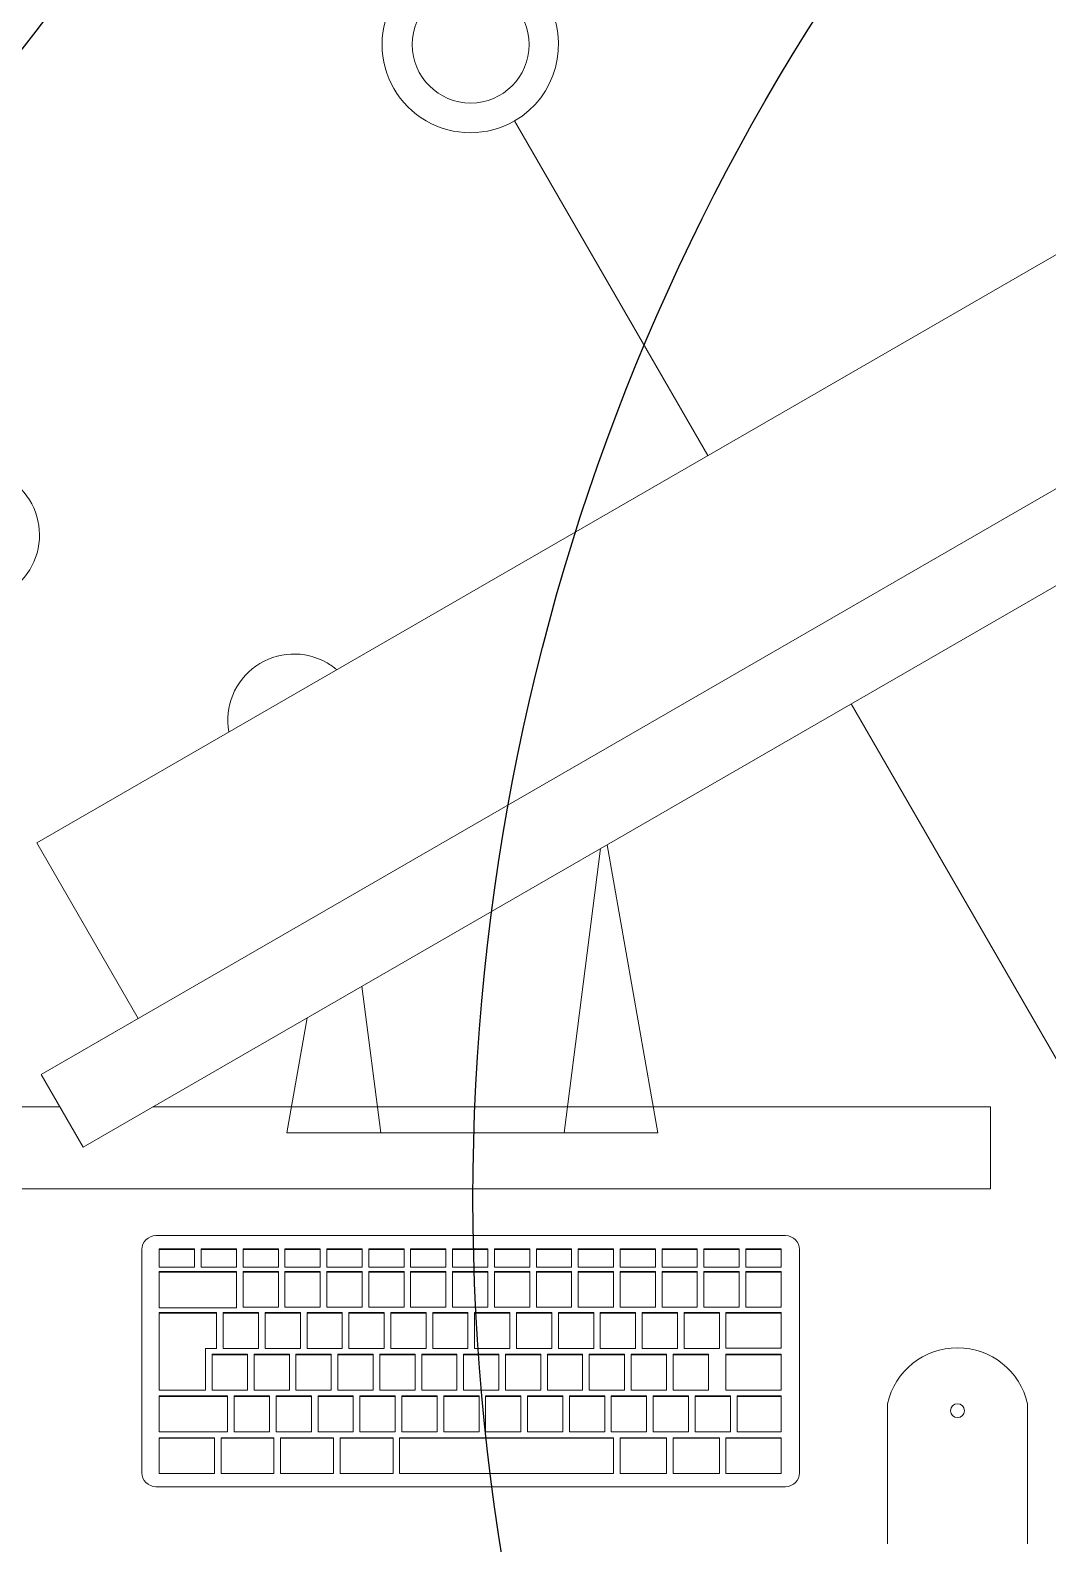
# Model space of a CAD drawing. Header units: millimetres. Extents: x 155920 to 295199, y -4084 to 97293.
# Drawn here: x 183219 to 183680, y 23214 to 23901 of the extents above; entities that cross this region are included whole.
import ezdxf

# ---------------------------------------------------------------- set-up
doc = ezdxf.new("R2010")
doc.units = ezdxf.units.MM
doc.header["$MEASUREMENT"] = 0
for name, color, linetype, lineweight in [('A-GENM', 8, 'CONTINUOUS', 9), ('E-ELEC-EQPM', 8, 'CONTINUOUS', 9), ('I-FURN', 8, 'CONTINUOUS', 9)]:
    doc.layers.add(name, color=color, linetype=linetype, lineweight=lineweight)
doc.layers.add('Social Distancing', color=7, linetype='CONTINUOUS')

msp = doc.modelspace()

# ---------------------------------------------------------------- linework, layer by layer
at = {"layer": 'A-GENM'}
for p, q in [((183275.6, 23353.9), (183561.14, 23353.9)), ((183269.25, 23246.38), (183269.25, 23347.55)), ((183277.14, 23347.91), (183293.14, 23347.91)), ((183277.14, 23347.63), (183277.14, 23347.91)), ((183293.14, 23347.63), (183277.14, 23347.63)), ((183277.14, 23347.63), (183277.14, 23339.65)), ((183293.14, 23347.63), (183293.14, 23347.91)), ((183293.14, 23339.65), (183293.14, 23347.63)), ((183296.14, 23347.91), (183312.14, 23347.91)), ((183296.14, 23347.63), (183296.14, 23347.91)), ((183312.14, 23347.63), (183296.14, 23347.63)), ((183296.14, 23347.63), (183296.14, 23339.65)), ((183312.14, 23347.63), (183312.14, 23347.91)), ((183312.14, 23339.65), (183312.14, 23347.63)), ((183315.14, 23347.91), (183331.14, 23347.91)), ((183315.14, 23347.63), (183315.14, 23347.91)), ((183331.14, 23347.63), (183315.14, 23347.63)), ((183315.14, 23347.63), (183315.14, 23339.65)), ((183331.14, 23347.63), (183331.14, 23347.91)), ((183331.14, 23339.65), (183331.14, 23347.63)), ((183334.14, 23347.91), (183350.14, 23347.91)), ((183334.14, 23347.63), (183334.14, 23347.91)), ((183350.14, 23347.63), (183334.14, 23347.63)), ((183334.14, 23347.63), (183334.14, 23339.65)), ((183350.14, 23347.63), (183350.14, 23347.91)), ((183350.14, 23339.65), (183350.14, 23347.63)), ((183353.14, 23347.91), (183369.14, 23347.91)), ((183353.14, 23347.63), (183353.14, 23347.91)), ((183369.14, 23347.63), (183353.14, 23347.63)), ((183353.14, 23347.63), (183353.14, 23339.65)), ((183369.14, 23347.63), (183369.14, 23347.91)), ((183369.14, 23339.65), (183369.14, 23347.63)), ((183372.14, 23347.91), (183388.14, 23347.91)), ((183372.14, 23347.63), (183372.14, 23347.91)), ((183388.14, 23347.63), (183372.14, 23347.63)), ((183372.14, 23347.63), (183372.14, 23339.65)), ((183388.14, 23347.63), (183388.14, 23347.91)), ((183388.14, 23339.65), (183388.14, 23347.63)), ((183391.14, 23347.91), (183407.14, 23347.91)), ((183391.14, 23347.63), (183391.14, 23347.91)), ((183407.14, 23347.63), (183391.14, 23347.63)), ((183391.14, 23347.63), (183391.14, 23339.65)), ((183407.14, 23347.63), (183407.14, 23347.91)), ((183407.14, 23339.65), (183407.14, 23347.63)), ((183410.14, 23347.91), (183426.14, 23347.91)), ((183410.14, 23347.63), (183410.14, 23347.91)), ((183426.14, 23347.63), (183410.14, 23347.63)), ((183410.14, 23347.63), (183410.14, 23339.65)), ((183426.14, 23347.63), (183426.14, 23347.91)), ((183426.14, 23339.65), (183426.14, 23347.63)), ((183429.14, 23347.91), (183445.14, 23347.91)), ((183429.14, 23347.63), (183429.14, 23347.91)), ((183445.14, 23347.63), (183429.14, 23347.63)), ((183429.14, 23347.63), (183429.14, 23339.65)), ((183445.14, 23347.63), (183445.14, 23347.91)), ((183445.14, 23339.65), (183445.14, 23347.63)), ((183448.14, 23347.91), (183464.14, 23347.91)), ((183448.14, 23347.63), (183448.14, 23347.91)), ((183464.14, 23347.63), (183448.14, 23347.63)), ((183448.14, 23347.63), (183448.14, 23339.65)), ((183464.14, 23347.63), (183464.14, 23347.91)), ((183464.14, 23339.65), (183464.14, 23347.63)), ((183467.14, 23347.91), (183483.14, 23347.91)), ((183467.14, 23347.63), (183467.14, 23347.91)), ((183483.14, 23347.63), (183467.14, 23347.63)), ((183467.14, 23347.63), (183467.14, 23339.65)), ((183483.14, 23347.63), (183483.14, 23347.91)), ((183483.14, 23339.65), (183483.14, 23347.63)), ((183486.14, 23347.91), (183502.14, 23347.91)), ((183486.14, 23347.63), (183486.14, 23347.91)), ((183502.14, 23347.63), (183486.14, 23347.63)), ((183486.14, 23347.63), (183486.14, 23339.65)), ((183502.14, 23347.63), (183502.14, 23347.91)), ((183502.14, 23339.65), (183502.14, 23347.63)), ((183505.14, 23347.91), (183521.14, 23347.91)), ((183505.14, 23347.63), (183505.14, 23347.91)), ((183521.14, 23347.63), (183505.14, 23347.63)), ((183505.14, 23347.63), (183505.14, 23339.65)), ((183521.14, 23347.63), (183521.14, 23347.91)), ((183521.14, 23339.65), (183521.14, 23347.63)), ((183524.14, 23347.91), (183540.14, 23347.91)), ((183524.14, 23347.63), (183524.14, 23347.91)), ((183540.14, 23347.63), (183524.14, 23347.63)), ((183524.14, 23347.63), (183524.14, 23339.65)), ((183540.14, 23347.63), (183540.14, 23347.91)), ((183540.14, 23339.65), (183540.14, 23347.63)), ((183543.14, 23347.91), (183559.14, 23347.91)), ((183543.14, 23347.63), (183543.14, 23347.91)), ((183559.14, 23347.63), (183543.14, 23347.63)), ((183543.14, 23347.63), (183543.14, 23339.65)), ((183559.14, 23347.63), (183559.14, 23347.91)), ((183559.14, 23339.65), (183559.14, 23347.63)), ((183567.49, 23347.55), (183567.49, 23246.38)), ((183277.14, 23339.65), (183293.14, 23339.65)), ((183277.14, 23337.67), (183312.14, 23337.67)), ((183277.14, 23337.4), (183277.14, 23337.67)), ((183312.14, 23337.4), (183277.14, 23337.4)), ((183277.14, 23337.4), (183277.14, 23321.16)), ((183296.14, 23339.65), (183312.14, 23339.65)), ((183312.14, 23337.4), (183312.14, 23337.67)), ((183312.14, 23321.16), (183312.14, 23337.4)), ((183315.14, 23339.65), (183331.14, 23339.65)), ((183315.14, 23337.67), (183331.14, 23337.67)), ((183315.14, 23337.4), (183315.14, 23337.67)), ((183331.14, 23337.4), (183315.14, 23337.4)), ((183315.14, 23337.4), (183315.14, 23321.44)), ((183331.14, 23337.4), (183331.14, 23337.67)), ((183331.14, 23321.44), (183331.14, 23337.4)), ((183334.14, 23339.65), (183350.14, 23339.65)), ((183334.14, 23337.67), (183350.14, 23337.67)), ((183334.14, 23337.4), (183334.14, 23337.67)), ((183350.14, 23337.4), (183334.14, 23337.4)), ((183334.14, 23337.4), (183334.14, 23321.44)), ((183350.14, 23337.4), (183350.14, 23337.67)), ((183350.14, 23321.44), (183350.14, 23337.4)), ((183353.14, 23339.65), (183369.14, 23339.65)), ((183353.14, 23337.67), (183369.14, 23337.67)), ((183353.14, 23337.4), (183353.14, 23337.67)), ((183369.14, 23337.4), (183353.14, 23337.4)), ((183353.14, 23337.4), (183353.14, 23321.44)), ((183369.14, 23337.4), (183369.14, 23337.67)), ((183369.14, 23321.44), (183369.14, 23337.4)), ((183372.14, 23339.65), (183388.14, 23339.65)), ((183372.14, 23337.67), (183388.14, 23337.67)), ((183372.14, 23337.4), (183372.14, 23337.67)), ((183388.14, 23337.4), (183372.14, 23337.4)), ((183372.14, 23337.4), (183372.14, 23321.44)), ((183388.14, 23337.4), (183388.14, 23337.67)), ((183388.14, 23321.44), (183388.14, 23337.4)), ((183391.14, 23339.65), (183407.14, 23339.65)), ((183391.14, 23337.67), (183407.14, 23337.67)), ((183391.14, 23337.4), (183391.14, 23337.67)), ((183407.14, 23337.4), (183391.14, 23337.4)), ((183391.14, 23337.4), (183391.14, 23321.44)), ((183407.14, 23337.4), (183407.14, 23337.67)), ((183407.14, 23321.44), (183407.14, 23337.4)), ((183410.14, 23339.65), (183426.14, 23339.65)), ((183410.14, 23337.67), (183426.14, 23337.67)), ((183410.14, 23337.4), (183410.14, 23337.67)), ((183426.14, 23337.4), (183410.14, 23337.4)), ((183410.14, 23337.4), (183410.14, 23321.44)), ((183426.14, 23337.4), (183426.14, 23337.67)), ((183426.14, 23321.44), (183426.14, 23337.4)), ((183429.14, 23339.65), (183445.14, 23339.65)), ((183429.14, 23337.67), (183445.14, 23337.67)), ((183429.14, 23337.4), (183429.14, 23337.67)), ((183445.14, 23337.4), (183429.14, 23337.4)), ((183429.14, 23337.4), (183429.14, 23321.44)), ((183445.14, 23337.4), (183445.14, 23337.67)), ((183445.14, 23321.44), (183445.14, 23337.4)), ((183448.14, 23339.65), (183464.14, 23339.65)), ((183448.14, 23337.67), (183464.14, 23337.67)), ((183448.14, 23337.4), (183448.14, 23337.67)), ((183464.14, 23337.4), (183448.14, 23337.4)), ((183448.14, 23337.4), (183448.14, 23321.44)), ((183464.14, 23337.4), (183464.14, 23337.67)), ((183464.14, 23321.44), (183464.14, 23337.4)), ((183467.14, 23339.65), (183483.14, 23339.65)), ((183467.14, 23337.67), (183483.14, 23337.67)), ((183467.14, 23337.4), (183467.14, 23337.67)), ((183483.14, 23337.4), (183467.14, 23337.4)), ((183467.14, 23337.4), (183467.14, 23321.44)), ((183483.14, 23337.4), (183483.14, 23337.67)), ((183483.14, 23321.44), (183483.14, 23337.4)), ((183486.14, 23339.65), (183502.14, 23339.65)), ((183486.14, 23337.67), (183502.14, 23337.67)), ((183486.14, 23337.4), (183486.14, 23337.67)), ((183502.14, 23337.4), (183486.14, 23337.4)), ((183486.14, 23337.4), (183486.14, 23321.44)), ((183502.14, 23337.4), (183502.14, 23337.67)), ((183502.14, 23321.44), (183502.14, 23337.4)), ((183505.14, 23339.65), (183521.14, 23339.65)), ((183505.14, 23337.67), (183521.14, 23337.67)), ((183505.14, 23337.4), (183505.14, 23337.67)), ((183521.14, 23337.4), (183505.14, 23337.4)), ((183505.14, 23337.4), (183505.14, 23321.44)), ((183521.14, 23337.4), (183521.14, 23337.67)), ((183521.14, 23321.44), (183521.14, 23337.4)), ((183524.14, 23339.65), (183540.14, 23339.65)), ((183524.14, 23337.67), (183540.14, 23337.67)), ((183524.14, 23337.4), (183524.14, 23337.67)), ((183540.14, 23337.4), (183524.14, 23337.4)), ((183524.14, 23337.4), (183524.14, 23321.44)), ((183540.14, 23337.4), (183540.14, 23337.67)), ((183540.14, 23321.44), (183540.14, 23337.4)), ((183543.14, 23339.65), (183559.14, 23339.65)), ((183543.14, 23337.67), (183559.14, 23337.67)), ((183543.14, 23337.4), (183543.14, 23337.67)), ((183559.14, 23337.4), (183543.14, 23337.4)), ((183543.14, 23337.4), (183543.14, 23321.44)), ((183559.14, 23337.4), (183559.14, 23337.67)), ((183559.14, 23321.44), (183559.14, 23337.4)), ((183277.14, 23321.16), (183312.14, 23321.16)), ((183315.14, 23321.44), (183331.14, 23321.44)), ((183334.14, 23321.44), (183350.14, 23321.44)), ((183353.14, 23321.44), (183369.14, 23321.44)), ((183372.14, 23321.44), (183388.14, 23321.44)), ((183391.14, 23321.44), (183407.14, 23321.44)), ((183410.14, 23321.44), (183426.14, 23321.44)), ((183429.14, 23321.44), (183445.14, 23321.44)), ((183448.14, 23321.44), (183464.14, 23321.44)), ((183467.14, 23321.44), (183483.14, 23321.44)), ((183486.14, 23321.44), (183502.14, 23321.44)), ((183505.14, 23321.44), (183521.14, 23321.44)), ((183524.14, 23321.44), (183540.14, 23321.44)), ((183543.14, 23321.44), (183559.14, 23321.44)), ((183277.14, 23319.02), (183303.14, 23319.02)), ((183277.14, 23318.75), (183277.14, 23319.02)), ((183303.14, 23318.75), (183277.14, 23318.75)), ((183277.14, 23318.75), (183277.14, 23283.86)), ((183303.14, 23318.75), (183303.14, 23319.02)), ((183303.14, 23302.78), (183303.14, 23318.75)), ((183306.14, 23319.02), (183322.14, 23319.02)), ((183306.14, 23318.75), (183306.14, 23319.02)), ((183322.14, 23318.75), (183306.14, 23318.75)), ((183306.14, 23318.75), (183306.14, 23302.78)), ((183322.14, 23318.75), (183322.14, 23319.02)), ((183322.14, 23302.78), (183322.14, 23318.75)), ((183325.14, 23319.02), (183341.14, 23319.02)), ((183325.14, 23318.75), (183325.14, 23319.02)), ((183341.14, 23318.75), (183325.14, 23318.75)), ((183325.14, 23318.75), (183325.14, 23302.78)), ((183341.14, 23318.75), (183341.14, 23319.02)), ((183341.14, 23302.78), (183341.14, 23318.75)), ((183344.14, 23319.02), (183360.14, 23319.02)), ((183344.14, 23318.75), (183344.14, 23319.02)), ((183360.14, 23318.75), (183344.14, 23318.75)), ((183344.14, 23318.75), (183344.14, 23302.78)), ((183360.14, 23318.75), (183360.14, 23319.02)), ((183360.14, 23302.78), (183360.14, 23318.75)), ((183363.14, 23319.02), (183379.14, 23319.02)), ((183363.14, 23318.75), (183363.14, 23319.02)), ((183379.14, 23318.75), (183363.14, 23318.75)), ((183363.14, 23318.75), (183363.14, 23302.78)), ((183379.14, 23318.75), (183379.14, 23319.02)), ((183379.14, 23302.78), (183379.14, 23318.75)), ((183382.14, 23319.02), (183398.14, 23319.02)), ((183382.14, 23318.75), (183382.14, 23319.02)), ((183398.14, 23318.75), (183382.14, 23318.75)), ((183382.14, 23318.75), (183382.14, 23302.78)), ((183398.14, 23318.75), (183398.14, 23319.02)), ((183398.14, 23302.78), (183398.14, 23318.75)), ((183401.14, 23319.02), (183417.14, 23319.02)), ((183401.14, 23318.75), (183401.14, 23319.02)), ((183417.14, 23318.75), (183401.14, 23318.75)), ((183401.14, 23318.75), (183401.14, 23302.78)), ((183417.14, 23318.75), (183417.14, 23319.02)), ((183417.14, 23302.78), (183417.14, 23318.75)), ((183420.14, 23319.02), (183436.14, 23319.02)), ((183420.14, 23318.75), (183420.14, 23319.02)), ((183436.14, 23318.75), (183420.14, 23318.75)), ((183420.14, 23318.75), (183420.14, 23302.78)), ((183436.14, 23318.75), (183436.14, 23319.02)), ((183436.14, 23302.78), (183436.14, 23318.75)), ((183439.14, 23319.02), (183455.14, 23319.02)), ((183439.14, 23318.75), (183439.14, 23319.02)), ((183455.14, 23318.75), (183439.14, 23318.75)), ((183439.14, 23318.75), (183439.14, 23302.78)), ((183455.14, 23318.75), (183455.14, 23319.02)), ((183455.14, 23302.78), (183455.14, 23318.75)), ((183458.14, 23319.02), (183474.14, 23319.02)), ((183458.14, 23318.75), (183458.14, 23319.02)), ((183474.14, 23318.75), (183458.14, 23318.75)), ((183458.14, 23318.75), (183458.14, 23302.78)), ((183474.14, 23318.75), (183474.14, 23319.02)), ((183474.14, 23302.78), (183474.14, 23318.75)), ((183477.14, 23319.02), (183493.14, 23319.02)), ((183477.14, 23318.75), (183477.14, 23319.02)), ((183493.14, 23318.75), (183477.14, 23318.75)), ((183477.14, 23318.75), (183477.14, 23302.78)), ((183493.14, 23318.75), (183493.14, 23319.02)), ((183493.14, 23302.78), (183493.14, 23318.75)), ((183496.14, 23319.02), (183512.14, 23319.02)), ((183496.14, 23318.75), (183496.14, 23319.02)), ((183512.14, 23318.75), (183496.14, 23318.75)), ((183496.14, 23318.75), (183496.14, 23302.78)), ((183512.14, 23318.75), (183512.14, 23319.02)), ((183512.14, 23302.78), (183512.14, 23318.75)), ((183515.14, 23319.02), (183531.14, 23319.02)), ((183515.14, 23318.75), (183515.14, 23319.02)), ((183531.14, 23318.75), (183515.14, 23318.75)), ((183515.14, 23318.75), (183515.14, 23302.78)), ((183531.14, 23318.75), (183531.14, 23319.02)), ((183531.14, 23302.78), (183531.14, 23318.75)), ((183534.14, 23319.02), (183559.14, 23319.02)), ((183534.14, 23318.75), (183534.14, 23319.02)), ((183559.14, 23318.75), (183534.14, 23318.75)), ((183534.14, 23318.75), (183534.14, 23302.81)), ((183559.14, 23318.75), (183559.14, 23319.02)), ((183559.14, 23302.81), (183559.14, 23318.75)), ((183298.14, 23283.86), (183298.14, 23302.78)), ((183298.14, 23302.78), (183303.14, 23302.78)), ((183301.14, 23300.09), (183317.14, 23300.09)), ((183301.14, 23299.82), (183301.14, 23300.09)), ((183317.14, 23299.82), (183301.14, 23299.82)), ((183301.14, 23299.82), (183301.14, 23283.86)), ((183306.14, 23302.78), (183322.14, 23302.78)), ((183317.14, 23299.82), (183317.14, 23300.09)), ((183317.14, 23283.86), (183317.14, 23299.82)), ((183320.14, 23300.09), (183336.14, 23300.09)), ((183320.14, 23299.82), (183320.14, 23300.09)), ((183336.14, 23299.82), (183320.14, 23299.82)), ((183320.14, 23299.82), (183320.14, 23283.86)), ((183325.14, 23302.78), (183341.14, 23302.78)), ((183336.14, 23299.82), (183336.14, 23300.09)), ((183336.14, 23283.86), (183336.14, 23299.82)), ((183339.14, 23300.09), (183355.14, 23300.09)), ((183339.14, 23299.82), (183339.14, 23300.09)), ((183355.14, 23299.82), (183339.14, 23299.82)), ((183339.14, 23299.82), (183339.14, 23283.86)), ((183344.14, 23302.78), (183360.14, 23302.78)), ((183355.14, 23299.82), (183355.14, 23300.09)), ((183355.14, 23283.86), (183355.14, 23299.82)), ((183358.14, 23300.09), (183374.14, 23300.09)), ((183358.14, 23299.82), (183358.14, 23300.09)), ((183374.14, 23299.82), (183358.14, 23299.82)), ((183358.14, 23299.82), (183358.14, 23283.86)), ((183363.14, 23302.78), (183379.14, 23302.78)), ((183374.14, 23299.82), (183374.14, 23300.09)), ((183374.14, 23283.86), (183374.14, 23299.82)), ((183377.14, 23300.09), (183393.14, 23300.09)), ((183377.14, 23299.82), (183377.14, 23300.09)), ((183393.14, 23299.82), (183377.14, 23299.82)), ((183377.14, 23299.82), (183377.14, 23283.86)), ((183382.14, 23302.78), (183398.14, 23302.78)), ((183393.14, 23299.82), (183393.14, 23300.09)), ((183393.14, 23283.86), (183393.14, 23299.82)), ((183396.14, 23300.09), (183412.14, 23300.09)), ((183396.14, 23299.82), (183396.14, 23300.09)), ((183412.14, 23299.82), (183396.14, 23299.82)), ((183396.14, 23299.82), (183396.14, 23283.86)), ((183401.14, 23302.78), (183417.14, 23302.78)), ((183412.14, 23299.82), (183412.14, 23300.09)), ((183412.14, 23283.86), (183412.14, 23299.82)), ((183415.14, 23300.09), (183431.14, 23300.09)), ((183415.14, 23299.82), (183415.14, 23300.09)), ((183431.14, 23299.82), (183415.14, 23299.82)), ((183415.14, 23299.82), (183415.14, 23283.86)), ((183420.14, 23302.78), (183436.14, 23302.78)), ((183431.14, 23299.82), (183431.14, 23300.09)), ((183431.14, 23283.86), (183431.14, 23299.82)), ((183434.14, 23300.09), (183450.14, 23300.09)), ((183434.14, 23299.82), (183434.14, 23300.09)), ((183450.14, 23299.82), (183434.14, 23299.82)), ((183434.14, 23299.82), (183434.14, 23283.86)), ((183439.14, 23302.78), (183455.14, 23302.78)), ((183450.14, 23299.82), (183450.14, 23300.09)), ((183450.14, 23283.86), (183450.14, 23299.82)), ((183453.14, 23300.09), (183469.14, 23300.09)), ((183453.14, 23299.82), (183453.14, 23300.09)), ((183469.14, 23299.82), (183453.14, 23299.82)), ((183453.14, 23299.82), (183453.14, 23283.86)), ((183458.14, 23302.78), (183474.14, 23302.78)), ((183469.14, 23299.82), (183469.14, 23300.09)), ((183469.14, 23283.86), (183469.14, 23299.82)), ((183472.14, 23300.09), (183488.14, 23300.09)), ((183472.14, 23299.82), (183472.14, 23300.09)), ((183488.14, 23299.82), (183472.14, 23299.82)), ((183472.14, 23299.82), (183472.14, 23283.86)), ((183477.14, 23302.78), (183493.14, 23302.78)), ((183488.14, 23299.82), (183488.14, 23300.09)), ((183488.14, 23283.86), (183488.14, 23299.82)), ((183491.14, 23300.09), (183507.14, 23300.09)), ((183491.14, 23299.82), (183491.14, 23300.09)), ((183507.14, 23299.82), (183491.14, 23299.82)), ((183491.14, 23299.82), (183491.14, 23283.86)), ((183496.14, 23302.78), (183512.14, 23302.78)), ((183507.14, 23299.82), (183507.14, 23300.09)), ((183507.14, 23283.86), (183507.14, 23299.82)), ((183510.14, 23300.09), (183526.14, 23300.09)), ((183510.14, 23299.82), (183510.14, 23300.09)), ((183526.14, 23299.82), (183510.14, 23299.82)), ((183510.14, 23299.82), (183510.14, 23283.86)), ((183515.14, 23302.78), (183531.14, 23302.78)), ((183526.14, 23299.82), (183526.14, 23300.09)), ((183526.14, 23283.86), (183526.14, 23299.82)), ((183534.14, 23302.81), (183559.14, 23302.81)), ((183534.14, 23300.09), (183559.14, 23300.09)), ((183534.14, 23299.82), (183534.14, 23300.09)), ((183559.14, 23299.82), (183534.14, 23299.82)), ((183534.14, 23299.82), (183534.14, 23283.88)), ((183559.14, 23299.82), (183559.14, 23300.09)), ((183559.14, 23283.88), (183559.14, 23299.82)), ((183277.14, 23283.86), (183298.14, 23283.86)), ((183277.14, 23281.17), (183308.14, 23281.17)), ((183277.14, 23280.89), (183277.14, 23281.17)), ((183308.14, 23280.89), (183277.14, 23280.89)), ((183277.14, 23280.89), (183277.14, 23264.93)), ((183301.14, 23283.86), (183317.14, 23283.86)), ((183308.14, 23280.89), (183308.14, 23281.17)), ((183308.14, 23264.93), (183308.14, 23280.89)), ((183311.14, 23281.17), (183327.14, 23281.17)), ((183311.14, 23280.89), (183311.14, 23281.17)), ((183327.14, 23280.89), (183311.14, 23280.89)), ((183311.14, 23280.89), (183311.14, 23264.93)), ((183320.14, 23283.86), (183336.14, 23283.86)), ((183327.14, 23280.89), (183327.14, 23281.17)), ((183327.14, 23264.93), (183327.14, 23280.89)), ((183330.14, 23281.17), (183346.14, 23281.17)), ((183330.14, 23280.89), (183330.14, 23281.17)), ((183346.14, 23280.89), (183330.14, 23280.89)), ((183330.14, 23280.89), (183330.14, 23264.93)), ((183339.14, 23283.86), (183355.14, 23283.86)), ((183346.14, 23280.89), (183346.14, 23281.17)), ((183346.14, 23264.93), (183346.14, 23280.89)), ((183349.14, 23281.17), (183365.14, 23281.17)), ((183349.14, 23280.89), (183349.14, 23281.17)), ((183365.14, 23280.89), (183349.14, 23280.89)), ((183349.14, 23280.89), (183349.14, 23264.93)), ((183358.14, 23283.86), (183374.14, 23283.86)), ((183365.14, 23280.89), (183365.14, 23281.17)), ((183365.14, 23264.93), (183365.14, 23280.89)), ((183368.14, 23281.17), (183384.14, 23281.17)), ((183368.14, 23280.89), (183368.14, 23281.17)), ((183384.14, 23280.89), (183368.14, 23280.89)), ((183368.14, 23280.89), (183368.14, 23264.93)), ((183377.14, 23283.86), (183393.14, 23283.86)), ((183384.14, 23280.89), (183384.14, 23281.17)), ((183384.14, 23264.93), (183384.14, 23280.89)), ((183387.14, 23281.17), (183403.14, 23281.17)), ((183387.14, 23280.89), (183387.14, 23281.17)), ((183403.14, 23280.89), (183387.14, 23280.89)), ((183387.14, 23280.89), (183387.14, 23264.93)), ((183396.14, 23283.86), (183412.14, 23283.86)), ((183403.14, 23280.89), (183403.14, 23281.17)), ((183403.14, 23264.93), (183403.14, 23280.89)), ((183406.14, 23281.17), (183422.14, 23281.17)), ((183406.14, 23280.89), (183406.14, 23281.17)), ((183422.14, 23280.89), (183406.14, 23280.89)), ((183406.14, 23280.89), (183406.14, 23264.93)), ((183415.14, 23283.86), (183431.14, 23283.86)), ((183422.14, 23280.89), (183422.14, 23281.17)), ((183422.14, 23264.93), (183422.14, 23280.89)), ((183425.14, 23281.17), (183441.14, 23281.17)), ((183425.14, 23280.89), (183425.14, 23281.17)), ((183441.14, 23280.89), (183425.14, 23280.89)), ((183425.14, 23280.89), (183425.14, 23264.93)), ((183434.14, 23283.86), (183450.14, 23283.86)), ((183441.14, 23280.89), (183441.14, 23281.17)), ((183441.14, 23264.93), (183441.14, 23280.89)), ((183444.14, 23281.17), (183460.14, 23281.17)), ((183444.14, 23280.89), (183444.14, 23281.17)), ((183460.14, 23280.89), (183444.14, 23280.89)), ((183444.14, 23280.89), (183444.14, 23264.93)), ((183453.14, 23283.86), (183469.14, 23283.86)), ((183460.14, 23280.89), (183460.14, 23281.17)), ((183460.14, 23264.93), (183460.14, 23280.89)), ((183463.14, 23281.17), (183479.14, 23281.17)), ((183463.14, 23280.89), (183463.14, 23281.17)), ((183479.14, 23280.89), (183463.14, 23280.89)), ((183463.14, 23280.89), (183463.14, 23264.93)), ((183472.14, 23283.86), (183488.14, 23283.86)), ((183479.14, 23280.89), (183479.14, 23281.17)), ((183479.14, 23264.93), (183479.14, 23280.89)), ((183482.14, 23281.17), (183498.14, 23281.17)), ((183482.14, 23280.89), (183482.14, 23281.17)), ((183498.14, 23280.89), (183482.14, 23280.89)), ((183482.14, 23280.89), (183482.14, 23264.93)), ((183491.14, 23283.86), (183507.14, 23283.86)), ((183498.14, 23280.89), (183498.14, 23281.17)), ((183498.14, 23264.93), (183498.14, 23280.89)), ((183501.14, 23281.17), (183517.14, 23281.17)), ((183501.14, 23280.89), (183501.14, 23281.17)), ((183517.14, 23280.89), (183501.14, 23280.89)), ((183501.14, 23280.89), (183501.14, 23264.93)), ((183510.14, 23283.86), (183526.14, 23283.86)), ((183517.14, 23280.89), (183517.14, 23281.17)), ((183517.14, 23264.93), (183517.14, 23280.89)), ((183520.14, 23281.17), (183536.14, 23281.17)), ((183520.14, 23280.89), (183520.14, 23281.17)), ((183536.14, 23280.89), (183520.14, 23280.89)), ((183520.14, 23280.89), (183520.14, 23264.93)), ((183534.14, 23283.88), (183559.14, 23283.88)), ((183536.14, 23280.89), (183536.14, 23281.17)), ((183536.14, 23264.93), (183536.14, 23280.89)), ((183539.14, 23281.17), (183559.14, 23281.17)), ((183539.14, 23280.89), (183539.14, 23281.17)), ((183559.14, 23280.89), (183539.14, 23280.89)), ((183539.14, 23280.89), (183539.14, 23264.95)), ((183559.14, 23280.89), (183559.14, 23281.17)), ((183559.14, 23264.95), (183559.14, 23280.89)), ((183607.36, 23277.65), (183607.36, 23214.15)), ((183670.86, 23214.15), (183670.86, 23277.65)), ((183277.14, 23264.93), (183308.14, 23264.93)), ((183311.14, 23264.93), (183327.14, 23264.93)), ((183330.14, 23264.93), (183346.14, 23264.93)), ((183349.14, 23264.93), (183365.14, 23264.93)), ((183368.14, 23264.93), (183384.14, 23264.93)), ((183387.14, 23264.93), (183403.14, 23264.93)), ((183406.14, 23264.93), (183422.14, 23264.93)), ((183425.14, 23264.93), (183441.14, 23264.93)), ((183444.14, 23264.93), (183460.14, 23264.93)), ((183463.14, 23264.93), (183479.14, 23264.93)), ((183482.14, 23264.93), (183498.14, 23264.93)), ((183501.14, 23264.93), (183517.14, 23264.93)), ((183520.14, 23264.93), (183536.14, 23264.93)), ((183539.14, 23264.95), (183559.14, 23264.95)), ((183277.14, 23262.24), (183302.14, 23262.24)), ((183277.14, 23261.96), (183277.14, 23262.24)), ((183302.14, 23261.96), (183277.14, 23261.96)), ((183277.14, 23261.96), (183277.14, 23246.02)), ((183302.14, 23261.96), (183302.14, 23262.24)), ((183302.14, 23246.02), (183302.14, 23261.96)), ((183305.14, 23262.24), (183329.14, 23262.24)), ((183305.14, 23261.96), (183305.14, 23262.24)), ((183329.14, 23261.96), (183305.14, 23261.96)), ((183305.14, 23261.96), (183305.14, 23246.02)), ((183329.14, 23261.96), (183329.14, 23262.24)), ((183329.14, 23246.02), (183329.14, 23261.96)), ((183332.14, 23262.24), (183356.14, 23262.24)), ((183332.14, 23261.96), (183332.14, 23262.24)), ((183356.14, 23261.96), (183332.14, 23261.96)), ((183332.14, 23261.96), (183332.14, 23246.02)), ((183356.14, 23261.96), (183356.14, 23262.24)), ((183356.14, 23246.02), (183356.14, 23261.96)), ((183359.14, 23262.24), (183383.14, 23262.24)), ((183359.14, 23261.96), (183359.14, 23262.24)), ((183383.14, 23261.96), (183359.14, 23261.96)), ((183359.14, 23261.96), (183359.14, 23246.02)), ((183383.14, 23261.96), (183383.14, 23262.24)), ((183383.14, 23246.02), (183383.14, 23261.96)), ((183386.14, 23262.24), (183483.14, 23262.24)), ((183386.14, 23261.96), (183386.14, 23262.24)), ((183483.14, 23261.96), (183386.14, 23261.96)), ((183386.14, 23261.96), (183386.14, 23246.02)), ((183483.14, 23261.96), (183483.14, 23262.24)), ((183483.14, 23246.02), (183483.14, 23261.96)), ((183486.14, 23262.24), (183507.14, 23262.24)), ((183486.14, 23261.96), (183486.14, 23262.24)), ((183507.14, 23261.96), (183486.14, 23261.96)), ((183486.14, 23261.96), (183486.14, 23246.02)), ((183507.14, 23261.96), (183507.14, 23262.24)), ((183507.14, 23246.02), (183507.14, 23261.96)), ((183510.14, 23262.24), (183531.14, 23262.24)), ((183510.14, 23261.96), (183510.14, 23262.24)), ((183531.14, 23261.96), (183510.14, 23261.96)), ((183510.14, 23261.96), (183510.14, 23246.02)), ((183531.14, 23261.96), (183531.14, 23262.24)), ((183531.14, 23246.02), (183531.14, 23261.96)), ((183534.14, 23262.24), (183559.14, 23262.24)), ((183534.14, 23261.96), (183534.14, 23262.24)), ((183559.14, 23261.96), (183534.14, 23261.96)), ((183534.14, 23261.96), (183534.14, 23246.02)), ((183559.14, 23261.96), (183559.14, 23262.24)), ((183559.14, 23246.02), (183559.14, 23261.96)), ((183277.14, 23246.02), (183302.14, 23246.02)), ((183305.14, 23246.02), (183329.14, 23246.02)), ((183332.14, 23246.02), (183356.14, 23246.02)), ((183359.14, 23246.02), (183383.14, 23246.02)), ((183386.14, 23246.02), (183483.14, 23246.02)), ((183486.14, 23246.02), (183507.14, 23246.02)), ((183510.14, 23246.02), (183531.14, 23246.02)), ((183534.14, 23246.02), (183559.14, 23246.02)), ((183561.14, 23240.03), (183275.6, 23240.03))]:
    msp.add_line(p, q, dxfattribs=at)
for centre, radius, start, end in [((183275.6, 23347.55), 6.35, 90, 180), ((183561.14, 23347.55), 6.35, 0, 90), ((183639.11, 23270.51), 32.54, 12.68038, 167.31962), ((183639.11, 23274.5), 3.16, 0, 180), ((183639.11, 23274.5), 3.16, 180, 0), ((183275.6, 23246.38), 6.35, 180, 270), ((183561.14, 23246.38), 6.35, 270, 0)]:
    msp.add_arc(centre, radius, start, end, dxfattribs=at)
at = {"layer": 'E-ELEC-EQPM'}
for p, q in [((183826.47, 23881.23), (183221.63, 23532.03)), ((183826.47, 23881.23), (183221.63, 23532.03)), ((183916.41, 23827.04), (183223.59, 23427.04)), ((183242.64, 23394.05), (183935.46, 23794.05)), ((183242.64, 23394.05), (183935.46, 23794.05)), ((183221.63, 23532.03), (183267.58, 23452.44)), ((183221.63, 23532.03), (183267.58, 23452.44)), ((183267.58, 23452.44), (183223.59, 23427.04)), ((183223.59, 23427.04), (183242.64, 23394.05)), ((183223.59, 23427.04), (183242.64, 23394.05))]:
    msp.add_line(p, q, dxfattribs=at)
at = {"layer": 'I-FURN'}
for p, q in [((183525.87, 23707.68), (183438.2, 23859.51)), ((183438.2, 23859.51), (183525.87, 23707.68)), ((183993.22, 22898.24), (183590.87, 23595.1)), ((183590.87, 23595.1), (183993.22, 22898.24)), ((183460.68, 23400.59), (183477.16, 23529.45)), ((183503.27, 23400.59), (183480.25, 23531.14)), ((183377.55, 23400.59), (183369.05, 23467.03)), ((183344.16, 23452.66), (183334.96, 23400.59)), ((183184.16, 23412.27), (183232.12, 23412.27)), ((183274.2, 23412.27), (183654.06, 23412.27)), ((183654.06, 23412.27), (183654.06, 23375.19)), ((183334.96, 23400.59), (183503.27, 23400.59)), ((183654.06, 23375.19), (183184.16, 23375.19))]:
    msp.add_line(p, q, dxfattribs=at)
for centre, radius, start, end in [((183418.2, 23894.15), 40, 300.00141, 120.00141), ((183418.2, 23894.15), 40, 120.00141, 300.00141), ((183418.37, 23894.14), 26.51, 0, 180), ((183418.37, 23894.14), 26.51, 180, 0), ((183192.83, 23671.66), 30, 292.60065, 60.00282), ((183338.21, 23587.72), 30, 60.00282, 190.24537), ((183338.21, 23587.72), 30, 49.75455, 60.00282)]:
    msp.add_arc(centre, radius, start, end, dxfattribs=at)
at = {"layer": 'Social Distancing'}
for centre in [(182427.09, 24508.05), (184419.4, 23370.81)]:
    msp.add_circle(centre, 1000, dxfattribs=at)

doc.saveas('drawing.dxf')
